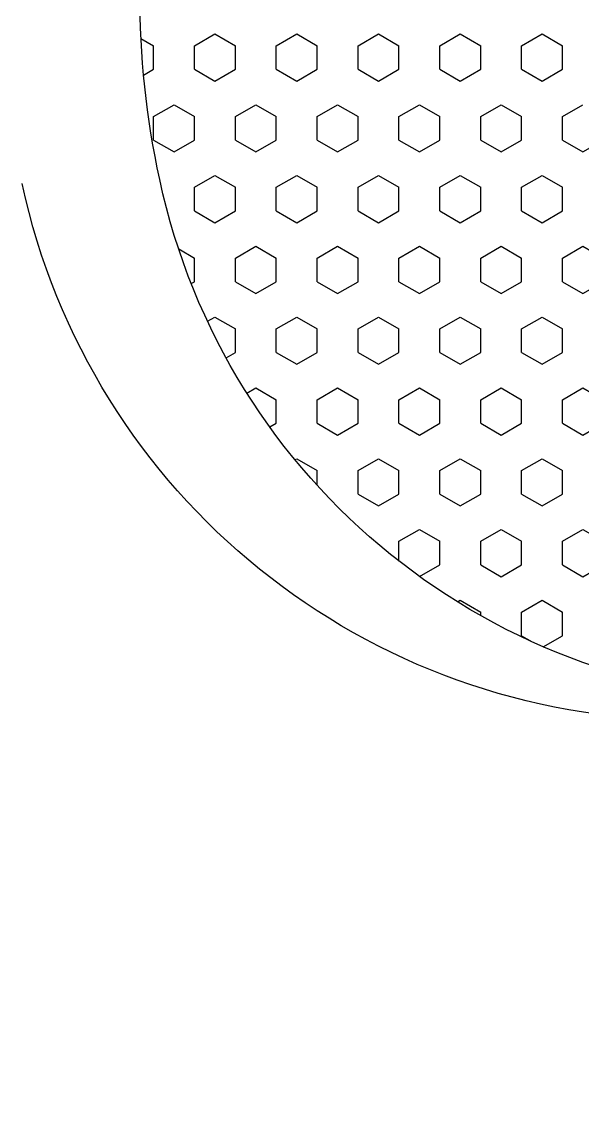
# Model space of a CAD drawing. Header units: millimetres. Extents: x 154.1 to 235.2, y 94.9 to 137.4.
# Drawn here: x 204.9769 to 205.0363, y 114.6907 to 114.8076 of the extents above; entities that cross this region are included whole.
import ezdxf

# ---------------------------------------------------------------- set-up
doc = ezdxf.new("R2010")
doc.units = ezdxf.units.MM
doc.header["$LTSCALE"] = 0.05
doc.layers.add('ACES-I', color=251, linetype='Continuous')

# ---------------------------------------------------------------- blocks, each defined once
blk = doc.blocks.new('*X8')
at = {"color": 0}
for p, q in [((6.081250000859669, 2.552609877158301), (6.082500000859669, 2.554774940667762)), ((6.086250001411314, 2.552609878469453), (6.085000001411315, 2.554774941978914)), ((6.09625000086247, 2.552609877156683), (6.097500000862469, 2.554774940666144)), ((6.101250001414114, 2.552609878471069), (6.100000001414115, 2.55477494198053)), ((6.111250000865271, 2.552609877155066), (6.11250000086527, 2.554774940664527)), ((6.116250001416915, 2.552609878472686), (6.115000001416916, 2.554774941982147)), ((6.126250000868071, 2.552609877153449), (6.12750000086807, 2.55477494066291)), ((6.082500001410381, 2.550444814959453), (6.081250001410381, 2.552609878468914)), ((6.085000000860603, 2.5504448136483), (6.086250000860603, 2.552609877157761)), ((6.097500001413181, 2.550444814961069), (6.096250001413181, 2.55260987847053)), ((6.100000000863403, 2.550444813646683), (6.101250000863403, 2.552609877156144)), ((6.112500001415981, 2.550444814962686), (6.111250001415981, 2.552609878472147)), ((6.115000000866204, 2.550444813645066), (6.116250000866204, 2.552609877154527)), ((6.127500001418781, 2.550444814964302), (6.126250001418781, 2.552609878473763)), ((6.130000000869004, 2.550444813643449), (6.131250000869004, 2.55260987715291)), ((6.073829874688826, 2.548418095671829), (6.075000000858736, 2.550444813649379)), ((6.075, 2.55044481478), (6.077500000000001, 2.55044481478)), ((6.078750001409448, 2.548279751449453), (6.077500001409448, 2.550444814958914)), ((6.0825, 2.55044481478), (6.085000000000001, 2.55044481478)), ((6.088750000861537, 2.5482797501383), (6.090000000861536, 2.550444813647761)), ((6.090000000000001, 2.55044481478), (6.092500000000001, 2.55044481478)), ((6.093750001412247, 2.548279751451069), (6.092500001412247, 2.55044481496053)), ((6.097500000000001, 2.55044481478), (6.100000000000001, 2.55044481478)), ((6.103750000864337, 2.548279750136684), (6.105000000864337, 2.550444813646145)), ((6.105000000000001, 2.55044481478), (6.107500000000002, 2.55044481478)), ((6.108750001415048, 2.548279751452686), (6.107500001415048, 2.550444814962147)), ((6.112500000000002, 2.55044481478), (6.115000000000002, 2.55044481478)), ((6.118750000867137, 2.548279750135066), (6.120000000867137, 2.550444813644527)), ((6.120000000000002, 2.55044481478), (6.122500000000002, 2.55044481478)), ((6.123750001417847, 2.548279751454303), (6.122500001417848, 2.550444814963764)), ((6.127500000000002, 2.55044481478), (6.130000000000003, 2.55044481478)), ((6.133750000869938, 2.548279750133449), (6.135000000869938, 2.55044481364291)), ((6.135000000000002, 2.55044481478), (6.137500000000003, 2.55044481478)), ((6.138750001420648, 2.54827975145592), (6.137500001420649, 2.550444814965381)), ((6.077500000859669, 2.546114686629918), (6.078750000859669, 2.548279750139379)), ((6.090000001411314, 2.54611468794107), (6.088750001411315, 2.548279751450531)), ((6.092500000862469, 2.5461146866283), (6.093750000862469, 2.548279750137761)), ((6.105000001414115, 2.546114687942686), (6.103750001414115, 2.548279751452147)), ((6.10750000086527, 2.546114686626683), (6.10875000086527, 2.548279750136144)), ((6.120000001416916, 2.546114687944303), (6.118750001416916, 2.548279751453764)), ((6.122500000868071, 2.546114686625066), (6.12375000086807, 2.548279750134527)), ((6.135000001419715, 2.54611468794592), (6.133750001419715, 2.548279751455381)), ((6.137500000870871, 2.54611468662345), (6.13875000087087, 2.548279750132911)), ((6.075000001408515, 2.546114687939454), (6.074361356176392, 2.547220853929503)), ((6.075, 2.54611468776), (6.077500000000001, 2.54611468776)), ((6.081250000860603, 2.543949623119917), (6.082500000860603, 2.546114686629378)), ((6.0825, 2.54611468776), (6.085000000000001, 2.54611468776)), ((6.086250001410381, 2.54394962443107), (6.085000001410381, 2.546114687940531)), ((6.090000000000001, 2.54611468776), (6.092500000000001, 2.54611468776)), ((6.096250000863403, 2.5439496231183), (6.097500000863403, 2.546114686627761)), ((6.097500000000001, 2.54611468776), (6.100000000000001, 2.54611468776)), ((6.101250001413181, 2.543949624432686), (6.100000001413181, 2.546114687942147)), ((6.105000000000001, 2.54611468776), (6.107500000000002, 2.54611468776)), ((6.111250000866204, 2.543949623116683), (6.112500000866204, 2.546114686626144)), ((6.112500000000002, 2.54611468776), (6.115000000000002, 2.54611468776)), ((6.116250001415981, 2.543949624434303), (6.115000001415981, 2.546114687943764)), ((6.120000000000002, 2.54611468776), (6.122500000000002, 2.54611468776)), ((6.126250000869004, 2.543949623115066), (6.127500000869004, 2.546114686624527)), ((6.127500000000002, 2.54611468776), (6.130000000000003, 2.54611468776)), ((6.131250001418781, 2.543949624435919), (6.130000001418781, 2.54611468794538)), ((6.135000000000002, 2.54611468776), (6.137500000000003, 2.54611468776)), ((6.082500001409448, 2.54178456092107), (6.081250001409448, 2.543949624430531)), ((6.085000000861537, 2.541784559609917), (6.086250000861536, 2.543949623119378)), ((6.097500001412247, 2.541784560922686), (6.096250001412248, 2.543949624432147)), ((6.100000000864337, 2.541784559608301), (6.101250000864336, 2.543949623117762)), ((6.112500001415048, 2.541784560924303), (6.111250001415049, 2.543949624433764)), ((6.115000000867137, 2.541784559606683), (6.116250000867137, 2.543949623116144)), ((6.127500001417848, 2.54178456092592), (6.126250001417848, 2.543949624435381)), ((6.130000000869938, 2.541784559605066), (6.131250000869938, 2.543949623114527)), ((6.07712778428465, 2.54178456074), (6.0775, 2.54178456074)), ((6.078750001408515, 2.539619497411071), (6.077500001408516, 2.541784560920532)), ((6.0825, 2.54178456074), (6.085, 2.54178456074)), ((6.088750000862469, 2.539619496099917), (6.090000000862469, 2.541784559609378)), ((6.09, 2.54178456074), (6.0925, 2.54178456074)), ((6.093750001411315, 2.539619497412687), (6.092500001411315, 2.541784560922148)), ((6.0975, 2.54178456074), (6.100000000000001, 2.54178456074)), ((6.10375000086527, 2.5396194960983), (6.10500000086527, 2.541784559607761)), ((6.105, 2.54178456074), (6.107500000000001, 2.54178456074)), ((6.108750001414115, 2.539619497414303), (6.107500001414115, 2.541784560923764)), ((6.112500000000001, 2.54178456074), (6.115000000000001, 2.54178456074)), ((6.11875000086807, 2.539619496096683), (6.12000000086807, 2.541784559606144)), ((6.120000000000001, 2.54178456074), (6.122500000000001, 2.54178456074)), ((6.123750001416916, 2.53961949741592), (6.122500001416916, 2.541784560925381)), ((6.127500000000001, 2.54178456074), (6.130000000000002, 2.54178456074)), ((6.133750000870871, 2.539619496095067), (6.13500000087087, 2.541784559604528)), ((6.135000000000002, 2.54178456074), (6.137500000000002, 2.54178456074)), ((6.138750001419715, 2.539619497417537), (6.137500001419715, 2.541784560926998)), ((6.078582182658586, 2.539328826448667), (6.078750000860603, 2.539619496100995)), ((6.090000001410381, 2.537454433902687), (6.088750001410381, 2.539619497412148)), ((6.092500000863403, 2.537454432589917), (6.093750000863403, 2.539619496099378)), ((6.105000001413181, 2.537454433904303), (6.103750001413181, 2.539619497413764)), ((6.107500000866204, 2.5374544325883), (6.108750000866204, 2.539619496097761)), ((6.120000001415981, 2.53745443390592), (6.118750001415981, 2.539619497415381)), ((6.122500000869004, 2.537454432586683), (6.123750000869004, 2.539619496096144)), ((6.135000001418781, 2.537454433907536), (6.133750001418782, 2.539619497416997)), ((6.137500000871804, 2.537454432585067), (6.138750000871804, 2.539619496094528)), ((6.08126589484883, 2.535316898275062), (6.082500000861536, 2.537454432590995)), ((6.0825, 2.53745443372), (6.085, 2.53745443372)), ((6.086250001409448, 2.535289370392687), (6.085000001409449, 2.537454433902148)), ((6.09, 2.53745443372), (6.0925, 2.53745443372)), ((6.096250000864337, 2.535289369079918), (6.097500000864336, 2.537454432589379)), ((6.0975, 2.53745443372), (6.100000000000001, 2.53745443372)), ((6.101250001412247, 2.535289370394303), (6.100000001412248, 2.537454433903764)), ((6.105, 2.53745443372), (6.107500000000001, 2.53745443372)), ((6.111250000867137, 2.5352893690783), (6.112500000867136, 2.537454432587761)), ((6.112500000000001, 2.53745443372), (6.115000000000001, 2.53745443372)), ((6.116250001415048, 2.53528937039592), (6.115000001415049, 2.537454433905381)), ((6.120000000000001, 2.53745443372), (6.122500000000001, 2.53745443372)), ((6.126250000869938, 2.535289369076683), (6.127500000869937, 2.537454432586144)), ((6.127500000000001, 2.53745443372), (6.130000000000002, 2.53745443372)), ((6.131250001417848, 2.535289370397537), (6.130000001417848, 2.537454433906998)), ((6.135000000000002, 2.53745443372), (6.137500000000002, 2.53745443372)), ((6.085000000862469, 2.533124305571534), (6.086250000862469, 2.535289369080995)), ((6.097500001411315, 2.533124306884304), (6.096250001411315, 2.535289370393765)), ((6.10000000086527, 2.533124305569917), (6.10125000086527, 2.535289369079378)), ((6.112500001414115, 2.53312430688592), (6.111250001414115, 2.535289370395381)), ((6.11500000086807, 2.5331243055683), (6.11625000086807, 2.535289369077761)), ((6.127500001416916, 2.533124306887537), (6.126250001416916, 2.535289370396998)), ((6.13000000087087, 2.533124305566684), (6.13125000087087, 2.535289369076145)), ((6.082910793654658, 2.5331243067), (6.085, 2.5331243067)), ((6.088750000863403, 2.530959242061534), (6.090000000863403, 2.533124305570995)), ((6.09, 2.5331243067), (6.0925, 2.5331243067)), ((6.093750001410381, 2.530959243374304), (6.092500001410381, 2.533124306883765)), ((6.0975, 2.5331243067), (6.100000000000001, 2.5331243067)), ((6.103750000866204, 2.530959242059917), (6.105000000866204, 2.533124305569378)), ((6.105, 2.5331243067), (6.107500000000001, 2.5331243067)), ((6.108750001413181, 2.53095924337592), (6.107500001413182, 2.533124306885381)), ((6.112500000000001, 2.5331243067), (6.115000000000001, 2.5331243067)), ((6.118750000869004, 2.5309592420583), (6.120000000869004, 2.533124305567761)), ((6.120000000000001, 2.5331243067), (6.122500000000001, 2.5331243067)), ((6.123750001415981, 2.530959243377537), (6.122500001415982, 2.533124306886998)), ((6.127500000000001, 2.5331243067), (6.130000000000002, 2.5331243067)), ((6.133750000871804, 2.530959242056684), (6.135000000871804, 2.533124305566145)), ((6.135000000000002, 2.5331243067), (6.137500000000002, 2.5331243067)), ((6.138750001418781, 2.530959243379153), (6.137500001418782, 2.533124306888614)), ((6.090000001409448, 2.528794179864304), (6.088750001409449, 2.530959243373765)), ((6.092500000864336, 2.528794178551535), (6.093750000864336, 2.530959242060996)), ((6.105000001412248, 2.52879417986592), (6.103750001412248, 2.530959243375381)), ((6.107500000867137, 2.528794178549917), (6.108750000867136, 2.530959242059378)), ((6.120000001415049, 2.528794179867537), (6.118750001415049, 2.530959243376998)), ((6.122500000869938, 2.5287941785483), (6.123750000869937, 2.530959242057761)), ((6.135000001417848, 2.528794179869154), (6.133750001417848, 2.530959243378615)), ((6.137500000872738, 2.528794178546683), (6.138750000872737, 2.530959242056144)), ((6.09, 2.52879417968), (6.0925, 2.52879417968)), ((6.09625000086527, 2.526629115041534), (6.09750000086527, 2.528794178550995)), ((6.0975, 2.52879417968), (6.100000000000001, 2.52879417968)), ((6.101250001411315, 2.526629116355921), (6.100000001411315, 2.528794179865382)), ((6.105, 2.52879417968), (6.107500000000001, 2.52879417968)), ((6.11125000086807, 2.526629115039917), (6.11250000086807, 2.528794178549378)), ((6.112500000000001, 2.52879417968), (6.115000000000001, 2.52879417968)), ((6.116250001414115, 2.526629116357537), (6.115000001414115, 2.528794179866998)), ((6.120000000000001, 2.52879417968), (6.122500000000001, 2.52879417968)), ((6.12625000087087, 2.526629115038301), (6.12750000087087, 2.528794178547762)), ((6.127500000000001, 2.52879417968), (6.130000000000002, 2.52879417968)), ((6.131250001416916, 2.526629116359154), (6.130000001416916, 2.528794179868615)), ((6.135000000000002, 2.52879417968), (6.137500000000002, 2.52879417968)), ((6.097500001410381, 2.524464052845921), (6.096250001410382, 2.526629116355382)), ((6.100000000866204, 2.524464051531534), (6.101250000866203, 2.526629115040995)), ((6.112500001413181, 2.524464052847537), (6.111250001413182, 2.526629116356998)), ((6.115000000869004, 2.524464051529917), (6.116250000869004, 2.526629115039378)), ((6.127500001415982, 2.524464052849154), (6.126250001415982, 2.526629116358615)), ((6.130000000871804, 2.524464051528301), (6.131250000871804, 2.526629115037762)), ((6.090941117511008, 2.52446405266), (6.092499999999999, 2.52446405266)), ((6.093750001409449, 2.522298989335921), (6.092500001409449, 2.524464052845382)), ((6.097499999999999, 2.52446405266), (6.1, 2.52446405266)), ((6.103750000867136, 2.522298988021534), (6.105000000867136, 2.524464051530995)), ((6.105, 2.52446405266), (6.1075, 2.52446405266)), ((6.108750001412248, 2.522298989337537), (6.107500001412248, 2.524464052846998)), ((6.1125, 2.52446405266), (6.115, 2.52446405266)), ((6.118750000869937, 2.522298988019917), (6.120000000869937, 2.524464051529378)), ((6.12, 2.52446405266), (6.1225, 2.52446405266)), ((6.123750001415049, 2.522298989339154), (6.122500001415049, 2.524464052848615)), ((6.1275, 2.52446405266), (6.130000000000001, 2.52446405266)), ((6.133750000872737, 2.5222989880183), (6.135000000872737, 2.524464051527761)), ((6.135000000000001, 2.52446405266), (6.137500000000001, 2.52446405266)), ((6.138750001417848, 2.522298989340771), (6.137500001417848, 2.524464052850232)), ((6.093648190596671, 2.522122647464667), (6.09375000086527, 2.522298988022612)), ((6.105000001411315, 2.520133925827538), (6.103750001411315, 2.522298989336999)), ((6.10750000086807, 2.520133924511534), (6.10875000086807, 2.522298988020995)), ((6.120000001414115, 2.520133925829154), (6.118750001414115, 2.522298989338615)), ((6.12250000087087, 2.520133924509918), (6.12375000087087, 2.522298988019379)), ((6.135000001416916, 2.520133925830771), (6.133750001416916, 2.522298989340232)), ((6.137500000873671, 2.520133924508301), (6.138750000873671, 2.522298988017762)), ((6.097109150519948, 2.519456951854742), (6.097500000866203, 2.520133924512612)), ((6.0975, 2.52013392564), (6.100000000000001, 2.52013392564)), ((6.101250001410381, 2.517968862317538), (6.100000001410382, 2.520133925826999)), ((6.105, 2.52013392564), (6.107500000000001, 2.52013392564)), ((6.111250000869004, 2.517968861001534), (6.112500000869003, 2.520133924510995)), ((6.112500000000001, 2.52013392564), (6.115000000000001, 2.52013392564)), ((6.116250001413182, 2.517968862319155), (6.115000001413182, 2.520133925828616)), ((6.120000000000001, 2.52013392564), (6.122500000000001, 2.52013392564)), ((6.126250000871804, 2.517968860999918), (6.127500000871803, 2.520133924509379)), ((6.127500000000001, 2.52013392564), (6.130000000000002, 2.52013392564)), ((6.131250001415982, 2.517968862320771), (6.130000001415982, 2.520133925830232)), ((6.135000000000002, 2.52013392564), (6.137500000000002, 2.52013392564)), ((6.100706267278879, 2.517027086801969), (6.101250000867136, 2.517968861002612)), ((6.112500001412248, 2.515803798809154), (6.111250001412248, 2.517968862318615)), ((6.115000000869937, 2.515803797491534), (6.116250000869937, 2.517968861000995)), ((6.127500001415049, 2.515803798810771), (6.126250001415049, 2.517968862320232)), ((6.130000000872737, 2.515803797489917), (6.131250000872737, 2.517968860999378)), ((6.104437756143783, 2.51482996106386), (6.10500000086807, 2.515803797492612)), ((6.105, 2.51580379862), (6.1075, 2.51580379862)), ((6.108750001411315, 2.513638735299155), (6.107500001411315, 2.515803798808616)), ((6.1125, 2.51580379862), (6.115, 2.51580379862)), ((6.11875000087087, 2.513638733981535), (6.12000000087087, 2.515803797490996)), ((6.12, 2.51580379862), (6.1225, 2.51580379862)), ((6.123750001414115, 2.513638735300771), (6.122500001414116, 2.515803798810232)), ((6.1275, 2.51580379862), (6.130000000000001, 2.51580379862)), ((6.133750000873671, 2.513638733979918), (6.135000000873671, 2.515803797489379)), ((6.135000000000001, 2.51580379862), (6.137500000000001, 2.51580379862)), ((6.138750001416916, 2.513638735302388), (6.137500001416917, 2.515803798811849)), ((6.108303403149383, 2.512865204041685), (6.108750000869003, 2.513638733982612)), ((6.120000001413182, 2.511473671790772), (6.118750001413182, 2.513638735300233)), ((6.122500000871804, 2.511473670471535), (6.123750000871803, 2.513638733980996)), ((6.135000001415982, 2.511473671792388), (6.133750001415982, 2.513638735301849)), ((6.137500000874604, 2.511473670469917), (6.138750000874603, 2.513638733979378)), ((6.112304552550361, 2.511135144052852), (6.112500000869937, 2.511473670472612)), ((6.1125, 2.5114736716), (6.115, 2.5114736716)), ((6.115964798146234, 2.509802594827993), (6.115000001412248, 2.511473671790232)), ((6.12, 2.5114736716), (6.1225, 2.5114736716)), ((6.126250000872737, 2.509308606961534), (6.127500000872737, 2.511473670470995)), ((6.1275, 2.5114736716), (6.130000000000001, 2.5114736716)), ((6.131250001415049, 2.509308608282388), (6.130000001415049, 2.511473671791849)), ((6.135000000000001, 2.5114736716), (6.137500000000001, 2.5114736716)), ((6.127500001414115, 2.507143544772388), (6.126250001414116, 2.509308608281849)), ((6.130000000873671, 2.507143543451535), (6.131250000873671, 2.509308606960996)), ((6.1275, 2.50714354458), (6.13, 2.50714354458)), ((6.134391779860037, 2.506090073751535), (6.135000000874603, 2.507143543450995)), ((6.135, 2.50714354458), (6.1375, 2.50714354458)), ((6.13826970260135, 2.505810383213763), (6.137500001415982, 2.507143544773466))]:
    blk.add_line(p, q, dxfattribs=at)
blk = doc.blocks.new('Tv_29pol')
at = {"layer": 'ACES-I'}
for centre, radius, start, end in [((0.002499999999988844, -0.3956720562085487), 0.345672056208549, 70.71009544215453, 147.5112809498599), ((0.002499999999988844, -0.3903885872391224), 0.315672056208549, 70.8929904592685, 171.5377406500772), ((0.1749999999999883, -0.1761918722053735), 0.07, 180.0000000000004, 257.8370618973107), ((0.1749999999999892, -0.1888066231515326), 0.07200000000000001, 180.0000000000004, 257.8370618973107), ((0.1799999999999882, -0.1529933163673163), 0.09373126614770431, 257.8370618973107, 282.1629381026915), ((0.002499999999987956, -0.9390606060606057), 0.672060606060605, 59.21229045047112, 120.7877095495287)]:
    blk.add_arc(centre, radius, start, end, dxfattribs=at)
blk.add_blockref('*X8', (-5.963072031699718, -2.752411861024946), dxfattribs=at)

msp = doc.modelspace()

# ---------------------------------------------------------------- block references
at = {"xscale": -1, "rotation": 270}
msp.add_blockref('Tv_29pol', (205.2361131289237, 114.630697899892), dxfattribs=at)

doc.saveas('drawing.dxf')
